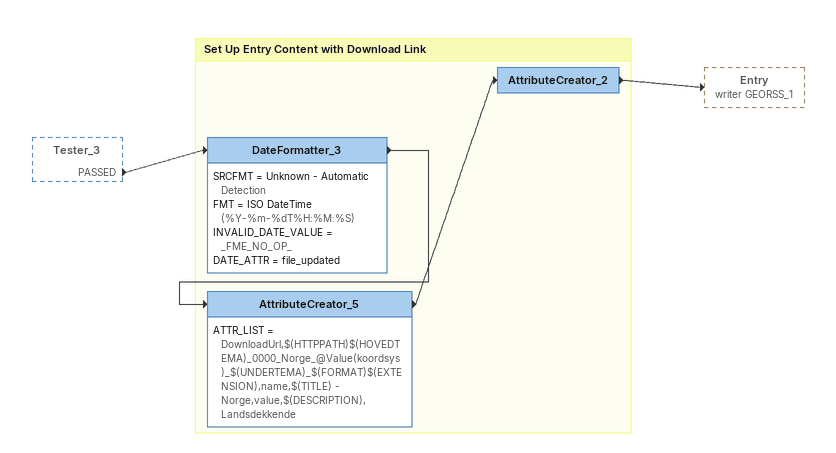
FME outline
Tester_3 [outside]
    PASSED -> DateFormatter_3

Bookmark: Set Up Entry Content with Download Link
DateFormatter_3
    SRCFMT = Unknown - Automatic Detection
    FMT = ISO DateTime (%Y-%m-%dT%H:%M:%S)
    INVALID_DATE_VALUE = _FME_NO_OP_
    DATE_ATTR = file_updated
    -> AttributeCreator_5
AttributeCreator_5
    ATTR_LIST = DownloadUrl,$(HTTPPATH)$(HOVEDTEMA)_0000_Norge_@Value(koordsys)_$(UNDERTEMA)_$(FORMAT)$(EXTENSION),name,$(TITLE) - Norge,value,$(DESCRIPTION), Landsdekkende
    -> AttributeCreator_2
AttributeCreator_2
    -> Entry (writer GEORSS_1)
